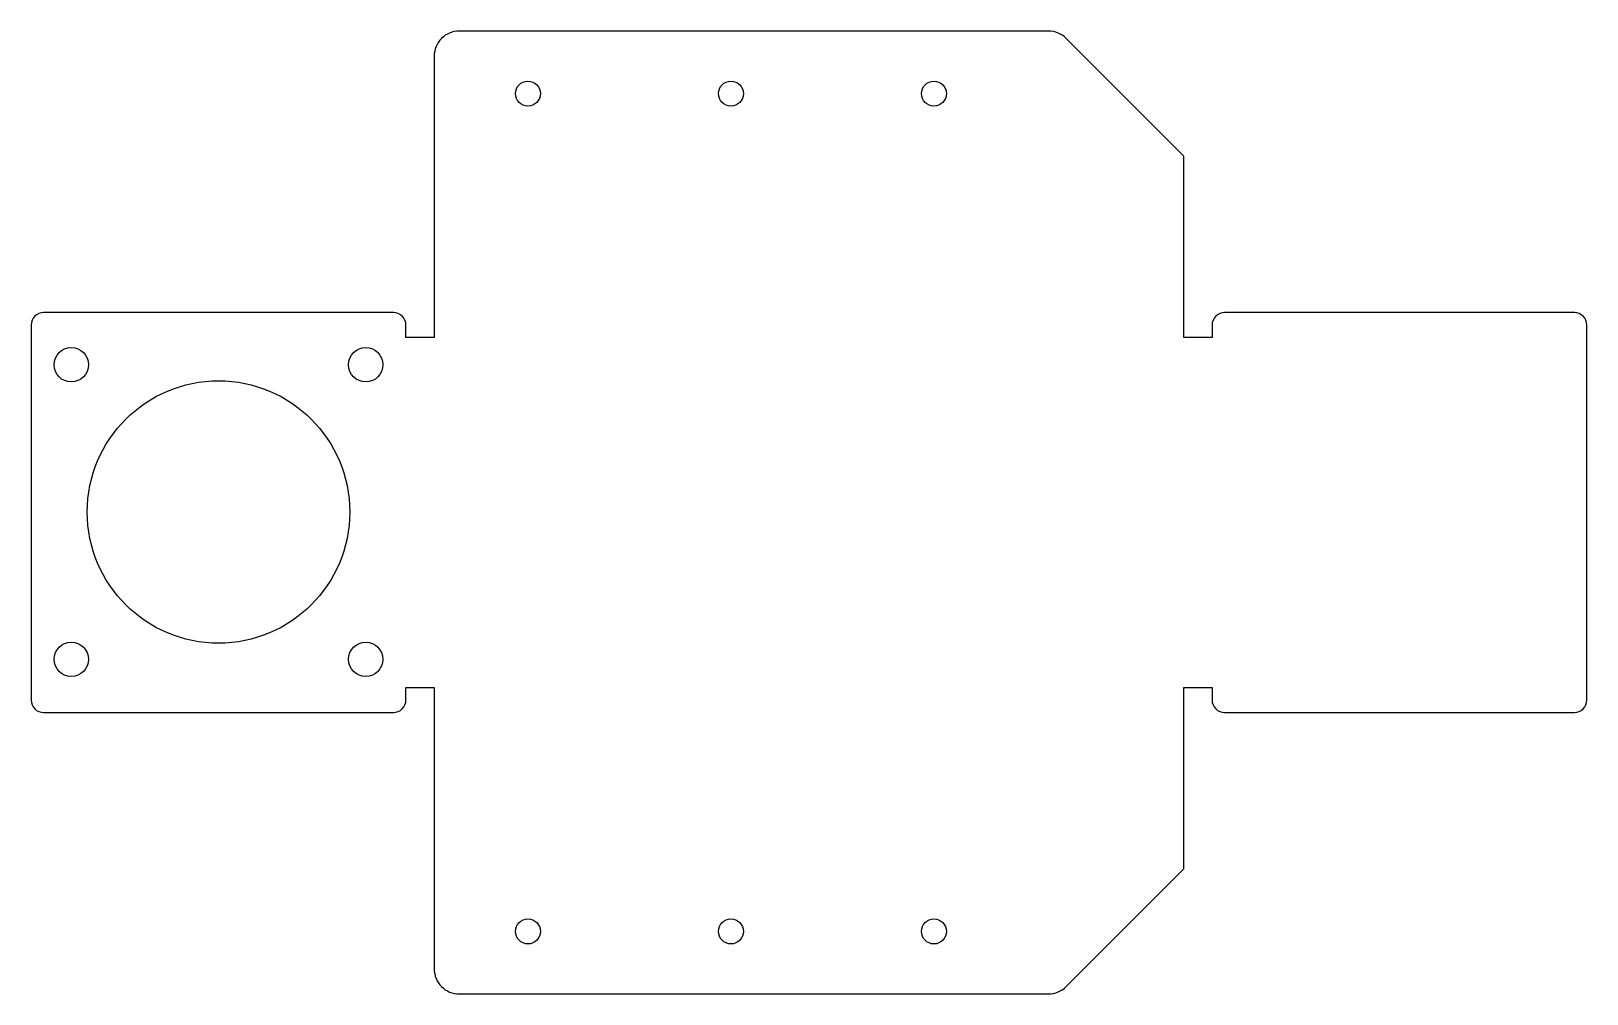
# Model space of a CAD drawing. Header units: millimetres. Extents: x -163 to 86, y -154 to 0.
import ezdxf

# ---------------------------------------------------------------- set-up
doc = ezdxf.new("R2010")
doc.units = ezdxf.units.MM
doc.layers.get('0').update_dxf_attribs({"linetype": 'CONTINUOUS'})

msp = doc.modelspace()

# ---------------------------------------------------------------- linework, layer by layer
msp.add_lwpolyline([(84.18, -109.05, 0.414214), (86.18, -107.05), (86.18, -47.05, 0.414214), (84.18, -45.05), (28.18, -45.05, 0.414214), (26.18, -47.05), (26.18, -49.05), (21.66, -49.05), (21.66, -20), (2.83, -1.17, 0.198912), (0, 0), (-94.34, 0, 0.414214), (-98.34, -4), (-98.34, -49.05), (-102.87, -49.05), (-102.87, -47.05, 0.414214), (-104.87, -45.05), (-160.87, -45.05, 0.414214), (-162.87, -47.05), (-162.87, -107.05, 0.414214), (-160.87, -109.05), (-104.87, -109.05, 0.414214), (-102.87, -107.05), (-102.87, -105.05), (-98.34, -105.05), (-98.34, -150.1, 0.414214), (-94.34, -154.1), (0, -154.1, 0.198912), (2.83, -152.92), (21.66, -134.1), (21.66, -105.05), (26.18, -105.05), (26.18, -107.05, 0.414214), (28.18, -109.05)], format="xyb", close=True)
for centre, radius in [((-83.34, -10), 2), ((-50.84, -10), 2), ((-18.34, -10), 2), ((-156.44, -53.4), 2.75), ((-109.3, -53.4), 2.75), ((-132.87, -76.97), 21), ((-156.44, -100.54), 2.75), ((-109.3, -100.54), 2.75), ((-83.34, -144.1), 2), ((-50.84, -144.1), 2), ((-18.34, -144.1), 2)]:
    msp.add_circle(centre, radius)

doc.saveas('drawing.dxf')
